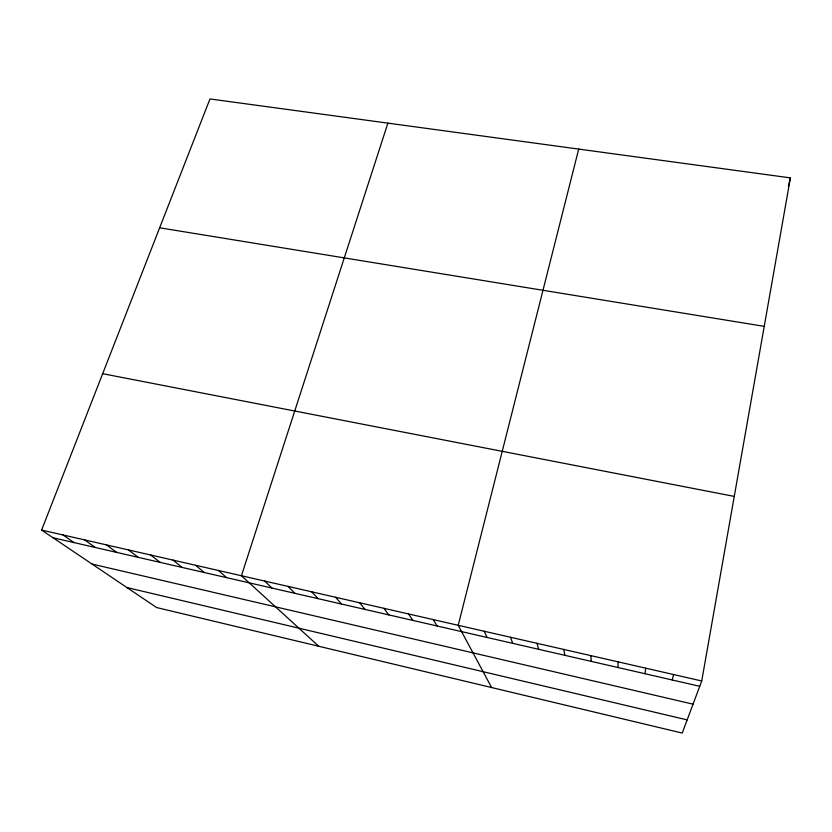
<?xml version="1.0" encoding="UTF-8"?>
<svg xmlns="http://www.w3.org/2000/svg" width="832" height="832" viewBox="0 0 832 832"><rect width="100%" height="100%" fill="white"/><g stroke="black" fill="none" stroke-linecap="round" stroke-linejoin="round"><path stroke-width="1.25" d="M618.02 667.534L618.114 661.856M644.998 673.722L645.705 668.169M701.73 680.971L790.4 177.882L209.976 98.935L41.6 530.067L156.645 607.558L682.23 733.065L701.73 680.971L41.6 530.067M788.403 186.212L790.4 177.882M672.225 679.983L673.577 674.534M578.708 149.094L458.214 625.31L491.608 687.544M387.878 123.136L241.426 575.744L318.718 646.256M159.65 227.791L764.234 326.362M102.669 373.693L734.261 496.413M53.082 537.794L699.733 686.296M92.082 564.065L693.046 704.174M126.974 587.569L687.159 719.898M63.024 534.966L74.121 542.63M84.646 539.906L95.347 547.508M106.444 544.887L116.761 552.417M128.44 549.921L138.351 557.378M150.634 554.996L160.129 562.38M173.025 560.113L182.104 567.424M195.624 565.271L204.266 572.52M218.421 570.482L226.637 577.658M264.638 581.048L271.95 588.058M288.059 586.404L294.913 593.33M311.698 591.812L318.084 598.655M335.556 597.262L341.463 604.022M359.632 602.763L365.061 609.44M383.937 608.327L388.866 614.91M408.46 613.933L412.89 620.422M433.222 619.59L437.133 625.997M484.214 631.249L487.053 637.458M510.474 637.25L512.741 643.354M536.983 643.313L538.678 649.314M563.763 649.428L564.876 655.325M590.803 655.616L591.323 661.398"/></g></svg>
